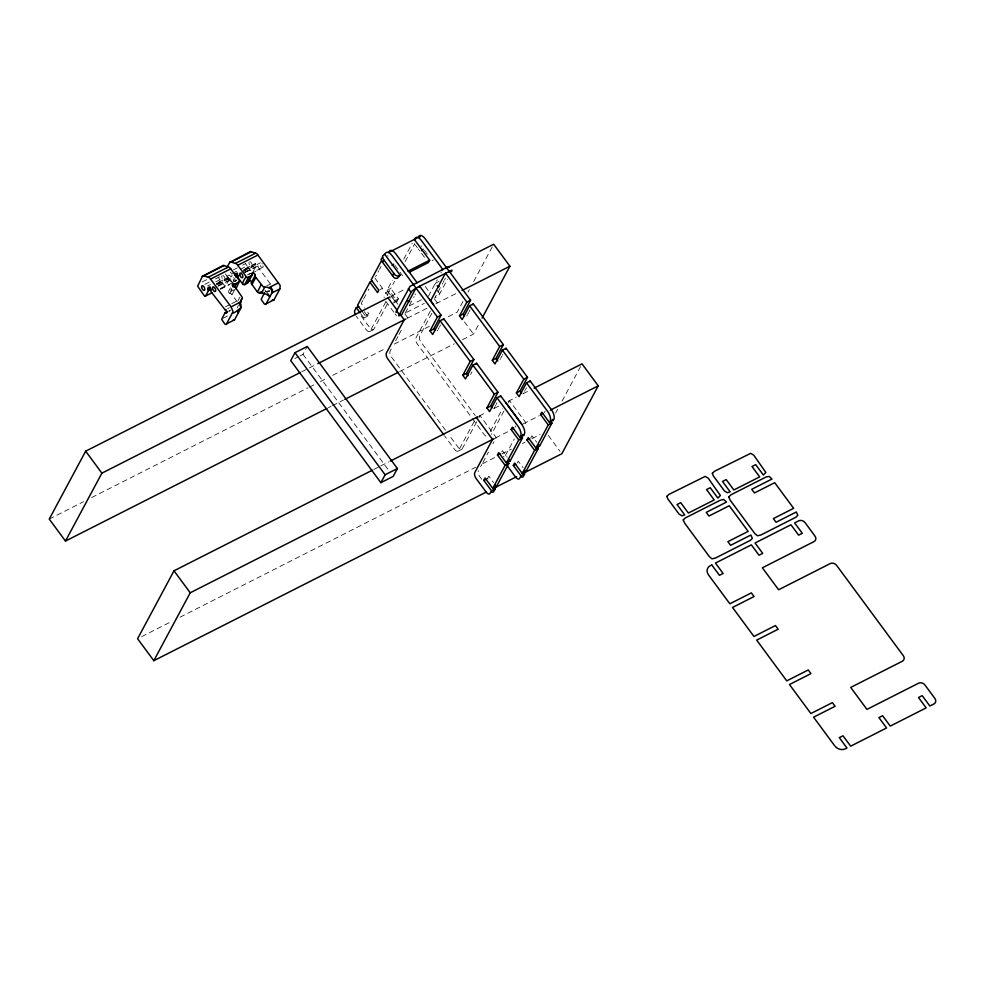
<?xml version="1.0" encoding="UTF-8"?>
<svg xmlns="http://www.w3.org/2000/svg" width="985" height="985" viewBox="0 0 985 985"><rect width="100%" height="100%" fill="white"/><g stroke="black" fill="none" stroke-linecap="round" stroke-linejoin="round"><path stroke-width="0.74" stroke-dasharray="4.92 3.69" d="M220.295 288.605L225.688 285.872L228.532 280.553A2.142 1.059 63.1 0 0 228.434 279.777L228.298 279.334M232.694 282.313L234.836 278.324M228.631 291.203L230.478 287.768M237.163 301.656L231.13 293.69A1.379 1.133 28.2 0 0 230.699 293.468L229.862 293.296A1.576 1.305 28.2 0 1 228.508 291.548A1.576 1.305 28.2 0 1 230.33 290.698L231.512 288.494M229.862 293.296L231.992 289.331M232.029 294.7L234.553 290.009M252.886 272.082L255.731 266.763A2.142 1.059 63.1 0 0 255.632 265.975L255.509 265.544M237.988 300.733L239.872 297.211M300.29 355.745L303.023 354.354L307.258 346.461M362.775 300.536L361.224 303.417L364.573 307.96M363.539 299.095L366.642 293.321M368.181 290.44L368.956 288.999M375.642 276.539L376.405 275.098M377.957 272.217L378.733 270.776M379.508 269.336L381.047 266.442M361.052 314.141L363.933 318.032L365.201 315.668L368.882 313.796L366.974 311.198M363.933 318.032L367.614 316.16L368.882 313.796M374.866 277.979L382.525 288.359L381.257 290.723L380.296 289.43M393.421 303.072L397.115 301.201L389.444 290.821L385.763 292.693L384.372 295.291A4.74 2.327 63.1 0 0 384.175 297.605M393.975 302.038L394.69 300.708L387.031 290.329L392.449 280.232M403.764 259.129L412.272 243.258M389.444 290.821L388.053 293.419A4.74 2.327 63.1 0 0 387.807 295.315M387.031 290.329L390.725 288.457L394.591 281.242M405.13 261.579L414.414 244.28M385.763 301.989L370.2 330.997A4.74 2.327 63.1 0 1 366.223 329.704L356.311 316.284M387.228 304.254L373.894 329.138A4.74 2.327 63.1 0 1 369.917 327.845L359.993 314.412A4.74 2.327 63.1 0 1 359.759 314.067M390.565 298.036L391.673 295.968L397.755 304.205M397.115 301.201L398.383 298.837L390.725 288.457M405.278 313.033L413.183 298.27M413.651 297.408L414.106 296.547M415.042 294.823L415.498 293.949M391.23 349.035L390.109 351.103A4.74 2.327 63.1 0 0 391.55 357.136L445.749 430.531M395.675 340.736L397.891 336.599M398.999 334.518L402.336 328.3M428.377 296.276L437.217 279.789M440.923 272.882L441.379 272.02M440.357 287.645L434.767 298.061L439.027 294.995L447.399 279.518M442.216 284.173L442.684 283.311M443.139 282.449L444.075 280.725M444.531 279.851L445.454 278.127M430.371 311.075L415.916 338.015A4.74 2.327 63.1 0 0 417.357 344.048L471.556 417.443M431.836 313.341L419.61 336.144A4.74 2.327 63.1 0 0 421.038 342.177L475.238 415.571M437.303 330.935L437.771 330.073M438.226 329.199L439.15 327.476M439.618 326.614L440.541 324.89M462.975 301.484L457.262 312.134L446.303 317.687M467.973 292.163L469.402 289.504M473.687 281.513L492.241 246.89M466.804 315.976L467.259 315.101M467.727 314.24L468.651 312.516M469.119 311.654L470.042 309.93M462.531 339.665L473.489 334.112L479.202 323.462M470.559 374.485L471.95 371.887M500.06 359.525L500.515 358.651M500.983 357.789L501.907 356.065M502.375 355.203L502.83 354.341M474.105 421.617L458.542 450.625A4.74 2.327 63.1 0 1 454.565 449.332L444.555 435.789M476.678 421.814L462.224 448.766A4.74 2.327 63.1 0 1 458.259 447.473L449.911 436.17M478.895 417.665L480.015 415.596L496.231 437.574L492.906 443.792M493.756 408.861L494.679 407.137M495.147 406.276L495.603 405.414M496.071 404.552L496.994 402.816M490.259 431.529L502.485 408.726M503.951 411.004L491.724 433.806A4.74 2.327 63.1 0 1 491.269 434.311M508.395 402.705L509.504 400.636L525.731 422.614L524.623 424.683M480.68 466.582L481.788 464.514M482.896 462.445L488.462 452.078M523.244 393.901L523.712 393.04M524.636 391.316L525.104 390.454M525.559 389.592L526.495 387.856M487.587 478.365L488.782 476.149L493.571 482.625M501.784 451.893L502.412 450.711L507.201 457.2M515.02 427.194L515.66 426.012M505.379 455.575L514.269 438.99M517.322 462.962L518.27 461.189L523.06 467.666M530.644 438.116L531.912 435.752L536.702 442.228M544.36 412.53L545.074 411.201M555.602 413.121L557.744 409.132M562.029 401.141L580.584 366.519M238.382 305.264L238.161 305.658A9.407 7.745 28.2 0 0 237.508 307.776M433.363 259.978L432.058 260.705M202.27 281.919L207.663 279.186M204.781 284.37L210.162 281.648M215.555 278.915L219.593 276.859M233.322 269.89L237.36 267.846M242.753 265.113L245.437 263.746M207.749 285.896L210.445 284.53M215.826 281.796L219.864 279.752L224.715 285.822A2.265 1.108 63.1 0 0 225.233 285.995L225.688 285.872M225.393 273.978L226.87 276.194L230.909 274.15M232.251 273.473L238.986 270.05M240.328 269.373L247.063 265.962L251.926 272.02M218.448 282.338L228.52 277.216M245.647 268.536L255.743 263.414M216.38 283.631L229 277.228A2.241 1.096 63.1 0 1 230.81 279.752L231.032 280.86A2.032 0.997 63.1 0 0 231.29 281.525L231.524 281.956M243.578 269.828L256.199 263.438A2.241 1.096 63.1 0 1 258.021 265.95L258.23 267.07A2.032 0.997 63.1 0 0 258.489 267.723L270.678 284.394M216.417 284.234L224.494 280.134M243.627 270.432L251.692 266.332M216.811 284.653L228.163 278.89A2.241 1.096 63.1 0 1 229 277.228M244.009 270.85L255.374 265.088A2.241 1.096 63.1 0 1 256.199 263.438M218.375 284.148L233.186 276.637M241.547 272.402L260.385 262.847M218.535 285.465L222.573 283.421M226.87 276.194L229.579 279.863L233.617 277.807M244.378 272.352L249.771 269.619M217.771 286.019L228.532 280.553M244.97 272.217L255.731 266.763M218.202 286.155L230.81 279.752M245.4 272.352L258.021 265.95M233.95 281.673L236.732 280.269M247.506 274.803L250.362 273.35M220.591 288.777L232.706 282.633M249.143 274.298L262.601 267.477M220.283 289.344L229.702 284.554M251.52 273.498L259.597 269.397M235.23 289.331L231.61 291.018A1.379 1.133 28.2 0 1 231.13 290.981L230.33 290.698M225.516 306.815L230.515 304.279M231.758 303.639L236.757 301.102M266.664 285.945L270.407 284.037M227.707 308.65L229.394 307.8M264.83 290.895L266.295 291.72M228.988 310.78L230.305 310.103M265.839 292.077L268.474 290.747M228.877 311.494L230.355 310.743M267.871 291.72L269.853 290.723M266.91 292.373L269.594 291.006M223.066 318.241L228.335 315.569M380.075 289.602L382.525 288.359M390.983 296.313L406.042 288.679M394.69 300.708L398.383 298.837M439.051 281.378L435.358 283.249L436.207 284.394M294.835 358.515L298.923 356.435M409.366 305.916L422.947 299.034M406.633 312.344L424.289 303.38M369.547 331.613L373.438 329.643M301.779 371.764L318.217 363.428M407.211 318.29L427.749 307.874M435.961 303.7L456.498 293.284M49.25 519.083L83.479 501.722M91.691 497.56L308.022 387.831M309.388 387.142L314.868 384.359M320.347 381.589L327.192 378.117M332.671 375.334L386.071 348.247M394.283 344.085L429.879 326.023M328.362 407.728L331.095 406.337M332.462 405.635L343.42 400.082M399.553 371.616L454.319 343.827M373.894 469.414L379.373 466.644M380.739 465.942L388.964 461.78M479.326 415.941L486.171 412.469M494.384 408.307L499.863 405.524M508.075 401.363L516.288 397.189M523.134 393.717L529.979 390.245M457.89 451.241L461.768 449.271M495.553 437.919L509.245 430.974M523.269 423.858L539.361 415.695M141.692 636.63L171.821 621.35M180.033 617.189L475.78 467.185M482.625 463.713L496.317 456.769M501.784 453.987L511.375 449.123M522.321 443.57L525.067 442.179M531.912 438.707L540.125 434.545M231.352 281.981L229.579 279.863M421.038 245.794L421.518 246.435M424.387 250.325L427.798 254.943M414.476 243.763L414.956 244.415M415.436 245.068L417.357 247.654M418.305 248.959L418.785 249.599M419.265 250.252L419.745 250.904M421.555 253.354L424.966 257.959M464.477 321.898L473.489 334.112M548.313 435.432L560.022 451.302M437.02 290.169L439.729 293.825M425.224 286.5L430.297 293.37M434.348 298.861L437.389 302.986M387.708 255.558L388.188 256.211M394.899 265.285L402.557 275.665M404.86 313.821L407.901 317.946M385.763 292.693L387.684 295.291M503.544 456.326L504.024 456.966M385.812 301.324L393.865 312.233M395.108 313.907L395.724 314.744A4.74 2.327 63.1 0 0 396.512 315.668M472.394 418.563L484.066 434.373A4.74 2.327 63.1 0 0 487.587 436.183M364.265 311.617L367.614 316.16M487.501 478.513L487.981 479.166M362.8 312.417L365.201 315.668M481.751 479.276L479.892 476.765A4.74 2.327 63.1 0 1 478.451 470.731M303.023 354.354L388.619 470.264M247.063 265.962L245.376 263.315M219.864 279.752L218.177 277.117M265.457 290.575A1.711 0.837 63.1 0 1 266.012 291.757M263.069 265.888A2.573 1.268 63.1 0 1 261.936 267.427A2.573 1.268 63.1 0 1 259.954 264.583A2.573 1.268 63.1 0 1 260.951 262.847M261.911 263.537A2.573 1.268 63.1 0 1 262.318 264.054M249.882 261.665A2.573 1.268 63.1 0 1 252.172 264.817A2.573 1.268 63.1 0 1 250.559 265.999A2.573 1.268 63.1 0 1 249.02 262.305M231.857 274.519A2.573 1.268 63.1 0 1 231.327 276.613A2.573 1.268 63.1 0 1 229.246 274.79A2.573 1.268 63.1 0 1 229.086 272.082M230.17 272.106A2.573 1.268 63.1 0 1 231.463 273.571M235.821 279.445A2.573 1.268 63.1 0 1 234.295 280.959A2.573 1.268 63.1 0 1 232.78 277.093M222.844 275.505A2.573 1.268 63.1 0 1 224.999 278.89A2.573 1.268 63.1 0 1 223.102 279.568A2.573 1.268 63.1 0 1 221.921 275.837"/><path stroke-width="1.48" d="M268.782 287.731A9.431 7.769 28.2 0 0 265.297 287.115L264.793 287.115A3.275 2.696 28.2 0 1 263.229 286.733L255.041 276.44A1.379 1.133 28.2 0 1 254.992 276.009L255.189 275.32A1.576 1.305 28.2 0 0 253.933 273.522A1.576 1.305 28.2 0 0 252.185 274.483L248.343 282.252A1.379 1.133 28.2 0 1 248.158 282.609L247.309 283.2M252.185 274.483L252.123 275.209A1.379 1.133 28.2 0 1 251.938 275.566L246.927 277.548L236.929 264.226A2.98 1.465 63.1 0 0 236.363 263.758L230.379 261.813A2.98 1.465 63.1 0 0 229.961 261.961L226.796 267.637M212.218 292.705L205.052 296.239A2.265 1.108 63.1 0 1 204.535 296.054L197.64 286.204L202.664 275.837A2.98 1.465 63.1 0 1 203.181 275.603L209.165 277.561A2.98 1.465 63.1 0 1 209.731 278.029L231.093 306.852L240.796 301.927L240.771 302.826M240.906 304.193L240.956 307.702L238.986 302.838M272.488 291.782L272.426 289.849L270.579 286.82M255.189 275.32L251.212 283.064A1.379 1.133 28.2 0 0 251.261 283.483L257.11 291.609M264.522 292.754L261.247 299.181A1.514 0.739 63.1 0 0 261.357 299.662L264.374 304.033L265.704 304.464L272.439 291.942L270.937 288.814M272.414 291.991L272.02 292.853L279.912 288.839L280.171 285.441L257.122 253.995A2.98 1.465 63.1 0 0 256.556 253.514L250.572 251.569A2.98 1.465 63.1 0 0 250.141 251.717L229.505 262.576M449.172 267.477L449.222 266.479L447.362 267.107L410.043 286.352L395.933 312.147L397.558 311.888M227.67 311.445L225.036 312.774L221.76 319.214A1.514 0.739 63.1 0 0 221.871 319.694L224.888 324.065L226.205 324.496L233.051 311.654L231.093 306.852M415.978 288.051L411.533 291.412L398.703 315.914L401.584 314.892L415.978 288.051L451.918 270.149L451.586 271.725M389.617 297.014L85.658 451.179L49.25 519.083L65.478 541.06L326.983 408.418M65.478 541.06L101.886 473.157L300.413 372.453M205.496 296.116L208.34 290.797L211.036 289.43M232.694 286.29L234.11 283.643L234.91 283.939A1.379 1.133 28.2 0 0 235.378 283.963L239.798 281.168L229.924 267.785A2.98 1.465 63.1 0 0 229.357 267.317L223.373 265.371A2.98 1.465 63.1 0 0 222.942 265.519L202.307 276.379M233.174 287.127L233.642 286.253A1.576 1.305 28.2 0 1 232.288 284.505A1.576 1.305 28.2 0 1 234.11 283.643M234.652 287.054L236.548 283.532M235.969 288.814L239.01 282.276M250.953 276.231L247.173 283.274C241.005 287.731 241.978 281.365 246.349 276.883M244.699 284.53L248.479 277.475M240.008 302.333L242.002 298.627A3.275 2.696 28.2 0 0 242.248 297.372L234.91 286.647A1.379 1.133 28.2 0 0 234.479 286.426L233.642 286.253M251.938 284.603L255.718 277.561M232.989 320.26L234.344 320.187L240.463 308.81C242.827 305.227 233.777 314.609 232.522 312.885M261.037 284.776L257.467 292.052A2.438 1.65 70.7 0 0 258.624 292.742L258.944 292.717M260.779 291.88L259.092 292.73L260.36 293.111A3.287 2.709 28.2 0 0 261.357 293.308L264.793 287.115M272.279 300.031L273.842 300.154L279.912 288.839M372.527 470.116L174 570.808L137.592 638.723L153.82 660.689L486.528 491.934M294.971 352.692L290.735 360.584L380.875 482.662L393.163 476.42L397.398 468.528L307.258 346.461L294.971 352.692L385.11 474.758L380.875 482.662M153.82 660.689L190.228 592.785L494.187 438.608M358.725 306.409L356.262 307.652L354.883 310.25A4.74 2.327 63.1 0 0 355.4 314.769M372.367 280.971L369.904 282.215L357.543 305.288L362.332 311.777M381.232 261.111L371.173 279.851L378.843 290.23L377.575 292.594L369.904 282.215M384.815 254.413L400.144 275.172L397.46 276.096L395.133 275.049L383.177 259.043L382.426 256.285L385.357 253.404A7.905 3.878 63.1 0 1 391.981 255.558L437.389 317.047L429.989 330.862L432.686 334.531L440.098 320.716L443.792 318.844L473.883 359.587L466.471 373.413L462.778 375.273L465.486 378.942L472.898 365.127L476.58 363.256L497.991 392.252L490.592 406.066L486.898 407.938L489.607 411.595L497.019 397.78L500.7 395.908L521.865 424.584A7.905 3.878 63.1 0 1 524.266 434.631L520.031 437.525L512.372 427.145L511.092 429.509L518.763 439.889L506.388 462.95L498.73 452.583L497.462 454.947L505.12 465.326L492.746 488.388L485.088 478.02L483.82 480.385L491.478 490.764L490.087 493.35A4.74 2.327 63.1 0 1 486.122 492.057L476.198 478.636A4.74 2.327 63.1 0 1 474.77 472.603L492.549 439.445L476.321 417.468M400.144 275.172L397.497 278.164L395.367 278.373L393.852 277.425L382.562 262.318L383.83 259.942M388.976 251.655L389.05 251.532A7.905 3.878 63.1 0 1 395.675 253.687L416.963 282.523L416.507 283.385M392.079 265.531L393.631 264.202M392.473 275.738L393.754 273.374M418.366 236.88L418.539 236.572A7.905 3.878 63.1 0 1 425.163 238.727L470.571 300.216L463.172 314.03L459.478 315.902L462.187 319.571L469.599 305.756L473.28 303.885L503.372 344.627L495.96 358.454L492.278 360.313L494.987 363.982L502.387 350.167L506.081 348.296L527.492 377.292L520.08 391.107L516.399 392.978L519.095 396.635L526.507 382.82L530.201 380.949L551.366 409.625A7.905 3.878 63.1 0 1 553.755 419.672L549.519 422.553L541.861 412.186L540.593 414.55L548.251 424.929L535.889 447.99L528.219 437.623L526.95 439.987L534.621 450.367L522.247 473.428L514.589 463.061L513.32 465.425L520.979 475.804L519.587 478.39A4.74 2.327 63.1 0 1 515.611 477.097L506.93 465.351M421.494 250.719L423.131 249.242M412.813 285.256L413.281 284.394M442.314 270.296L442.77 269.422L421.481 240.599A7.905 3.878 63.1 0 0 414.857 238.444L414.316 239.453L429.632 260.2L428.364 262.576L409.354 272.217M419.204 287.041L419.672 286.179L441.083 315.175L433.671 329.002L429.989 330.862M445.996 268.425L446.464 267.563M431.085 299.933L445.479 273.091L466.89 302.087L459.478 315.902M448.704 272.082L449.16 271.22M443.324 319.706L443.792 318.844M472.812 304.747L473.28 303.885M482.059 318.13L509.898 266.209L493.67 244.231L445.749 268.536M462.778 375.273L470.19 361.458L473.883 359.587M476.124 364.118L476.58 363.256M492.278 360.313L499.69 346.498L503.372 344.627M505.613 349.158L506.081 348.296M486.898 407.938L494.31 394.123L497.991 392.252M500.232 396.77L500.7 395.908M516.399 392.978L523.798 379.163L527.492 377.292M529.733 381.811L530.201 380.949M520.031 437.525L520.572 436.503A7.905 3.878 63.1 0 0 518.184 426.456L497.019 397.78M493.731 486.947L495.172 488.892L493.781 491.49A4.74 2.327 63.1 0 1 491.798 491.971M492.746 488.388L496.44 486.516L508.814 463.455L507.373 461.509M506.388 462.95L510.082 461.091L522.444 438.017L521.016 436.072M549.519 422.553L550.073 421.543A7.905 3.878 63.1 0 0 547.685 411.496L526.507 382.82M523.232 471.987L524.66 473.933L523.269 476.531A4.74 2.327 63.1 0 1 521.582 477.122M522.247 473.428L525.928 471.556L538.303 448.495L536.862 446.55M535.889 447.99L539.571 446.131L551.945 423.058L550.504 421.112M534.092 388.164L582.012 363.859L598.24 385.837L561.832 453.74L523.491 473.182M242.002 298.627L241.707 299.071A9.431 7.769 28.2 0 0 240.783 301.927M382.648 257.257L381.035 259.35L382.562 262.318M203.994 275.775L224.186 265.531M231.192 261.973L251.384 251.741M208.291 277.179L228.483 266.935M235.489 263.377L255.681 253.133M210.581 279.063L230.773 268.831M237.779 265.273L257.971 255.029M208.007 289.245L207.983 289.122A2.241 1.096 63.1 0 1 208.808 287.472L210.064 286.832M235.206 275.443L235.181 275.332A2.241 1.096 63.1 0 1 236.006 273.67L237.262 273.03M207.983 289.122L210.507 287.842M235.181 275.332L237.705 274.052M235.55 276.994L238.235 275.64M226.23 312.996A1.711 0.837 63.1 0 0 226.439 311.506A1.711 0.837 63.1 0 0 225.183 309.93L211.098 291.757A2.032 0.997 63.1 0 1 210.839 291.104L210.63 289.984L211.886 289.344M242.569 283.926L238.296 277.967A2.032 0.997 63.1 0 1 238.038 277.302L237.828 276.194L239.084 275.554M225.183 309.93L226.021 309.512M278.484 282.806L268.782 287.731L269.755 288.137M260.409 293.136L262.613 292.016M226.907 312.504L225.676 312.91A2.832 1.391 63.1 0 0 225.023 312.75M226.661 323.819L234.565 319.805M266.147 303.786L274.052 299.772M389.863 251.852L416.766 238.21M407.901 271.232L429.632 260.2M409.723 301.287L408.578 301.866L407.728 300.721M439.224 286.327L438.066 286.906L437.217 285.761M318.217 363.428L405.845 318.98M461.977 290.513L509.898 266.209M437.389 317.047L441.083 315.175M466.89 302.087L470.571 300.216M344.787 399.393L398.186 372.305M390.331 461.091L477.959 416.643M385.11 474.758L397.398 468.528M511.092 429.509L513.554 428.266M540.593 414.55L543.055 413.306M550.319 410.142L598.24 385.837M518.763 439.889L522.444 438.017M548.251 424.929L551.945 423.058M497.462 454.947L499.912 453.703M526.95 439.987L529.413 438.744M505.12 465.326L508.814 463.455M534.621 450.367L538.303 448.495M483.82 480.385L486.282 479.141M513.32 465.425L515.771 464.181M493.374 488.462L516.645 476.654M491.478 490.764L495.172 488.892M520.979 475.804L524.66 473.933M419.364 236.954L420.25 236.696M261.357 293.308L262.502 293.321A9.407 7.745 28.2 0 1 266.578 294.392L269.964 296.67L267.711 293.628M469.599 305.756L499.69 346.498M502.387 350.167L523.798 379.163M552.253 419.388L553.213 420.693M463.172 314.03L464.354 315.643M495.96 358.454L497.819 360.966M520.08 391.107L521.607 393.163M538.61 444.826L539.571 446.131M429.645 299.354L433.708 304.845M505.822 402.508L522.038 424.486M440.098 320.716L470.19 361.458M472.898 365.127L494.31 394.123M522.764 434.348L523.712 435.653M408.319 288.63L411.028 292.286M433.671 329.002L434.853 330.603M466.471 373.413L468.158 375.691M490.592 406.066L491.934 407.901M524.98 470.264L525.928 471.556M509.122 459.786L510.082 461.091M387.979 297.839L397.115 310.201M400.156 314.313L404.207 319.817L386.428 352.975A4.74 2.327 63.1 0 0 387.856 359.008L443.73 434.656M396.462 310.731L399.171 314.4M495.48 485.223L496.44 486.516M356.262 307.652L360.104 312.848M237.533 311.555L238.37 312.701L237.804 311.125M85.658 451.179L101.886 473.157M174 570.808L190.228 592.785M208.106 289.578L208.241 290.021A2.142 1.059 63.1 0 1 208.352 290.797M236.006 273.67A2.241 1.096 63.1 0 1 237.828 276.194M270.518 288.383A7.178 7.067 13 0 1 271.01 288.703M248.405 281.525A1.576 1.305 28.2 0 1 250.153 280.577A1.576 1.305 28.2 0 1 251.409 282.375M208.808 287.472A2.241 1.096 63.1 0 1 210.63 289.984M240.266 303.626A7.178 2.98 71.4 0 1 240.229 303.011M666.882 496.366L667.744 498.779L678.985 514.01L682.014 515.844L684.698 514.909L677.04 504.529L680.721 502.67L688.38 513.037L714.199 499.949L706.528 489.57L710.222 487.71L717.88 498.078L720.392 495.517L708.264 478.23L705.235 476.395L668.913 494.396L666.882 496.366M683.233 519.957L684.747 523.281L709.422 556.697L711.97 558.864L715.467 558.027L750.336 540.346L752.368 538.364L750.865 535.04L730.587 545.333L727.878 541.664L748.157 531.383L729.232 505.748L708.954 516.029L706.245 512.372L726.524 502.079L723.643 499.457L720.133 500.294L685.264 517.975L683.233 519.957M712.352 473.305L713.214 475.718L724.455 490.949L727.484 492.771L730.168 491.847L722.51 481.468L726.191 479.596L733.862 489.976L759.669 476.888L751.998 466.508L755.692 464.637L763.35 475.016L765.862 472.455L753.734 455.156L750.705 453.334L714.384 471.335L712.352 473.305M728.703 496.883L730.217 500.22L754.892 533.624L757.44 535.803L760.949 534.966L795.818 517.273L797.838 515.303L796.336 511.978L776.057 522.259L773.36 518.602L793.639 508.322L774.702 482.687L754.424 492.968L751.715 489.311L771.994 479.018L769.113 476.395L766.071 476.999L731.202 494.679L728.703 496.883M711.773 564.947L710.185 565.747A7.905 6.513 28.2 0 0 708.547 574.957L729.848 603.793L751.346 592.884L754.054 596.553L732.544 607.462L753.956 636.458L775.466 625.549L778.175 629.206L756.665 640.115L786.756 680.869L808.266 669.96L810.963 673.617L789.465 684.526L810.877 713.534L832.387 702.625L835.083 706.282L813.585 717.191L834.751 745.867A7.905 6.513 28.2 0 0 845.401 748.846L846.989 748.046L839.318 737.666L843.012 735.795L850.671 746.174L886.574 727.964L878.915 717.585L882.597 715.713L890.255 726.093L926.159 707.883L918.5 697.503L922.182 695.644L929.852 706.011L933.891 703.967A4.74 3.915 28.2 0 0 934.876 698.439L924.952 685.006A4.74 3.915 28.2 0 0 918.562 683.221L866.948 709.397L850.72 687.419L902.334 661.243A4.74 3.915 28.2 0 0 903.319 655.714L836.61 565.378A4.74 3.915 28.2 0 0 830.22 563.58L778.606 589.769L762.378 567.791L813.992 541.615A4.74 3.915 28.2 0 0 814.977 536.086L805.065 522.653A4.74 3.915 28.2 0 0 798.675 520.856L794.636 522.912L802.295 533.291L798.613 535.15L790.943 524.783L755.052 542.994L762.71 553.361L759.016 555.232L751.358 544.865L715.455 563.075L723.113 573.442L719.432 575.314L711.773 564.947M239.724 274.643A2.573 1.268 63.1 0 0 242.408 277.721A2.573 1.268 63.1 0 0 241.768 273.842A2.573 1.268 63.1 0 0 239.724 274.643M212.526 288.433A2.573 1.268 63.1 0 0 215.21 291.511A2.573 1.268 63.1 0 0 214.57 287.632A2.573 1.268 63.1 0 0 212.526 288.433M201.617 287.3A2.573 1.268 63.1 0 0 204.301 290.378A2.573 1.268 63.1 0 0 203.661 286.5A2.573 1.268 63.1 0 0 201.617 287.3"/></g></svg>
